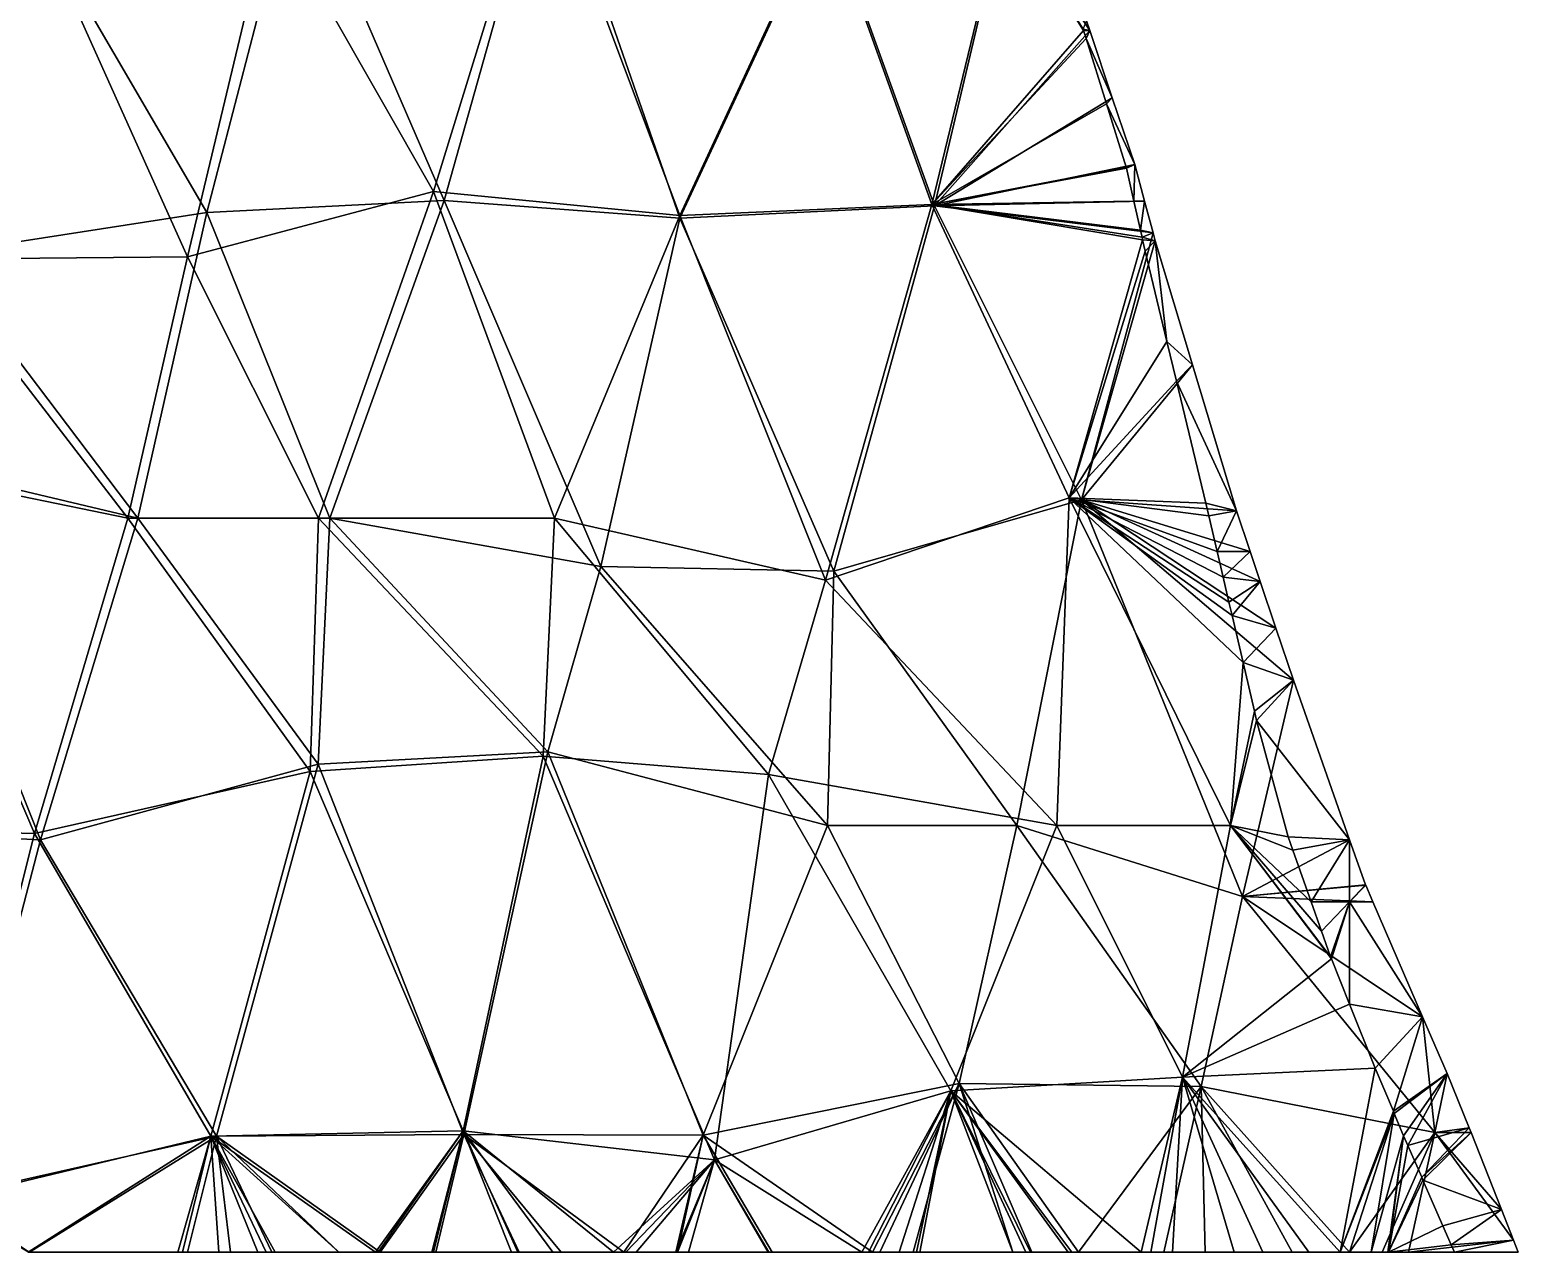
# Model space of a CAD drawing. Extents: x 373697 to 374005, y 6959904 to 6960301.
# Drawn here: x 373875.3 to 374004.9, y 6959904.2 to 6960010.6 of the extents above; entities that cross this region are included whole.
import ezdxf

# ---------------------------------------------------------------- set-up
doc = ezdxf.new("R2010")
doc.units = 0
doc.layers.add('Falla_Este', color=7, linetype='CONTINUOUS')

msp = doc.modelspace()

# ---------------------------------------------------------------- linework, layer by layer
at = {"layer": 'Falla_Este'}
for points in [[(373898.67, 6960025.17, 157.43), (373911.41, 6959995.73, 161.71), (373920.36, 6960027.53, 182.11)], [(373931.93, 6959994.17, 184.19), (373920.36, 6960027.53, 182.11), (373911.41, 6959995.73, 161.71)], [(373931.93, 6959994.17, 184.19), (373944.64, 6960021.51, 208.16), (373920.36, 6960027.53, 182.11)], [(373919.82, 6960026.74, 182.8), (373910.49, 6959996.49, 162.24), (373896.37, 6960021.29, 157.04)], [(373910.49, 6959996.49, 162.24), (373919.82, 6960026.74, 182.8), (373931.95, 6959994.4, 185.23)], [(373919.82, 6960026.74, 182.8), (373944.5, 6960021.51, 208.25), (373931.95, 6959994.4, 185.23)], [(373874.58, 6960022.43, 134.28), (373890.77, 6959994.67, 138.43), (373898.67, 6960025.17, 157.43)], [(373898.67, 6960025.17, 157.43), (373890.77, 6959994.67, 138.43), (373911.41, 6959995.73, 161.71)], [(373867.34, 6959991.04, 113.91), (373890.77, 6959994.67, 138.43), (373874.58, 6960022.43, 134.28)], [(373875.27, 6960021.57, 137.12), (373889.09, 6959990.82, 136.92), (373866.52, 6959990.61, 114.71)], [(373889.09, 6959990.82, 136.92), (373875.27, 6960021.57, 137.12), (373896.37, 6960021.29, 157.04)], [(373896.37, 6960021.29, 157.04), (373910.49, 6959996.49, 162.24), (373889.09, 6959990.82, 136.92)], [(373954.11, 6959995.26, 209.21), (373944.64, 6960021.51, 208.16), (373931.93, 6959994.17, 184.19)], [(373931.95, 6959994.4, 185.23), (373944.5, 6960021.51, 208.25), (373953.87, 6959995.36, 209.66)], [(373960.22, 6960021.51, 227.32), (373953.87, 6959995.36, 209.66), (373944.5, 6960021.51, 208.25)], [(373944.64, 6960021.51, 208.16), (373954.11, 6959995.26, 209.21), (373960.32, 6960021.51, 227.17)], [(373953.87, 6959995.36, 209.66), (373960.22, 6960021.51, 227.32), (373967.09, 6960010.52, 231.52)], [(373967.63, 6960010.51, 231.52), (373960.32, 6960021.51, 227.17), (373954.11, 6959995.26, 209.21)], [(373967.09, 6960010.52, 231.52), (373960.22, 6960021.51, 227.32), (373967.05, 6960010.64, 231.52)], [(373967.35, 6960011.36, 231.52), (373960.32, 6960021.51, 227.17), (373967.63, 6960010.51, 231.52)], [(373967.63, 6960010.51, 231.52), (373967.05, 6960010.64, 231.52), (373967.35, 6960011.36, 231.52)], [(373967.63, 6960010.51, 231.52), (373967.09, 6960010.52, 231.52), (373967.05, 6960010.64, 231.52)], [(373953.87, 6959995.36, 209.66), (373967.09, 6960010.52, 231.52), (373967.31, 6960009.81, 231.52)], [(373953.87, 6959995.36, 209.66), (373967.31, 6960009.81, 231.52), (373969.08, 6960004.14, 231.52)], [(373967.63, 6960010.51, 231.52), (373954.11, 6959995.26, 209.21), (373969.59, 6960004.66, 231.52)], [(373967.63, 6960010.51, 231.52), (373967.31, 6960009.81, 231.52), (373967.09, 6960010.52, 231.52)], [(373969.59, 6960004.66, 231.52), (373967.31, 6960009.81, 231.52), (373967.63, 6960010.51, 231.52)], [(373969.59, 6960004.66, 231.52), (373969.08, 6960004.14, 231.52), (373967.31, 6960009.81, 231.52)], [(373953.87, 6959995.36, 209.66), (373969.08, 6960004.14, 231.52), (373970.8, 6959998.62, 231.52)], [(373969.59, 6960004.66, 231.52), (373954.11, 6959995.26, 209.21), (373971.54, 6959998.84, 231.52)], [(373969.08, 6960004.14, 231.52), (373969.59, 6960004.66, 231.52), (373971.54, 6959998.84, 231.52)], [(373970.8, 6959998.62, 231.52), (373969.08, 6960004.14, 231.52), (373971.54, 6959998.84, 231.52)], [(373953.87, 6959995.36, 209.66), (373970.8, 6959998.62, 231.52), (373970.82, 6959998.54, 231.52)], [(373971.47, 6959995.65, 231.52), (373953.87, 6959995.36, 209.66), (373970.82, 6959998.54, 231.52)], [(373954.11, 6959995.26, 209.21), (373972.4, 6959995.65, 231.52), (373971.54, 6959998.84, 231.52)], [(373971.54, 6959998.84, 231.52), (373970.82, 6959998.54, 231.52), (373970.8, 6959998.62, 231.52)], [(373971.54, 6959998.84, 231.52), (373971.47, 6959995.65, 231.52), (373970.82, 6959998.54, 231.52)], [(373972.4, 6959995.65, 231.52), (373971.47, 6959995.65, 231.52), (373971.54, 6959998.84, 231.52)], [(373910.49, 6959996.49, 162.24), (373900.48, 6959968.06, 139.07), (373889.09, 6959990.82, 136.92)], [(373910.49, 6959996.49, 162.24), (373921.03, 6959968.06, 165.36), (373900.48, 6959968.06, 139.07)], [(373921.03, 6959968.06, 165.36), (373910.49, 6959996.49, 162.24), (373931.95, 6959994.4, 185.23)], [(373890.77, 6959994.67, 138.43), (373901.46, 6959968.06, 138.73), (373911.41, 6959995.73, 161.71)], [(373901.46, 6959968.06, 138.73), (373925.06, 6959963.87, 167.7), (373911.41, 6959995.73, 161.71)], [(373931.93, 6959994.17, 184.19), (373911.41, 6959995.73, 161.71), (373925.06, 6959963.87, 167.7)], [(373945.36, 6959963.46, 190.75), (373954.11, 6959995.26, 209.21), (373931.93, 6959994.17, 184.19)], [(373931.95, 6959994.4, 185.23), (373953.87, 6959995.36, 209.66), (373944.63, 6959962.67, 191.42)], [(373953.87, 6959995.36, 209.66), (373965.83, 6959969.84, 217.35), (373944.63, 6959962.67, 191.42)], [(373945.36, 6959963.46, 190.75), (373966.9, 6959969.66, 216.33), (373954.11, 6959995.26, 209.21)], [(373972.04, 6959993.15, 231.52), (373953.87, 6959995.36, 209.66), (373971.47, 6959995.65, 231.52)], [(373972.18, 6959992.53, 231.52), (373953.87, 6959995.36, 209.66), (373972.04, 6959993.15, 231.52)], [(373972.23, 6959992.3, 231.52), (373953.87, 6959995.36, 209.66), (373972.18, 6959992.53, 231.52)], [(373972.23, 6959992.3, 231.52), (373965.83, 6959969.84, 217.35), (373953.87, 6959995.36, 209.66)], [(373954.11, 6959995.26, 209.21), (373973.14, 6959992.9, 231.52), (373972.4, 6959995.65, 231.52)], [(373954.11, 6959995.26, 209.21), (373966.9, 6959969.66, 216.33), (373973.14, 6959992.9, 231.52)], [(373972.4, 6959995.65, 231.52), (373972.04, 6959993.15, 231.52), (373971.47, 6959995.65, 231.52)], [(373973.14, 6959992.9, 231.52), (373972.04, 6959993.15, 231.52), (373972.4, 6959995.65, 231.52)], [(373867.34, 6959991.04, 113.91), (373884.75, 6959968.06, 120.24), (373890.77, 6959994.67, 138.43)], [(373890.77, 6959994.67, 138.43), (373884.75, 6959968.06, 120.24), (373901.46, 6959968.06, 138.73)], [(373931.95, 6959994.4, 185.23), (373944.63, 6959962.67, 191.42), (373921.03, 6959968.06, 165.36)], [(373925.06, 6959963.87, 167.7), (373945.36, 6959963.46, 190.75), (373931.93, 6959994.17, 184.19)], [(373966.9, 6959969.66, 216.33), (373973.33, 6959992.21, 231.52), (373973.14, 6959992.9, 231.52)], [(373972.18, 6959992.53, 231.52), (373972.04, 6959993.15, 231.52), (373973.14, 6959992.9, 231.52)], [(373973.14, 6959992.9, 231.52), (373973.33, 6959992.21, 231.52), (373972.18, 6959992.53, 231.52)], [(373972.23, 6959992.3, 231.52), (373972.18, 6959992.53, 231.52), (373973.33, 6959992.21, 231.52)], [(373965.83, 6959969.84, 217.35), (373972.23, 6959992.3, 231.52), (373972.45, 6959991.3, 231.52)], [(373974.35, 6959983.45, 231.52), (373965.83, 6959969.84, 217.35), (373972.45, 6959991.3, 231.52)], [(373973.33, 6959992.21, 231.52), (373966.9, 6959969.66, 216.33), (373976.57, 6959981.43, 231.52)], [(373972.45, 6959991.3, 231.52), (373972.23, 6959992.3, 231.52), (373973.33, 6959992.21, 231.52)], [(373972.45, 6959991.3, 231.52), (373973.33, 6959992.21, 231.52), (373974.35, 6959983.45, 231.52)], [(373974.35, 6959983.45, 231.52), (373973.33, 6959992.21, 231.52), (373976.57, 6959981.43, 231.52)], [(373866.52, 6959990.61, 114.71), (373883.88, 6959968.06, 121.47), (373862.13, 6959972.53, 103.34)], [(373863.07, 6959973.21, 102.82), (373884.75, 6959968.06, 120.24), (373867.34, 6959991.04, 113.91)], [(373889.09, 6959990.82, 136.92), (373883.88, 6959968.06, 121.47), (373866.52, 6959990.61, 114.71)], [(373900.48, 6959968.06, 139.07), (373883.88, 6959968.06, 121.47), (373889.09, 6959990.82, 136.92)], [(373975.18, 6959979.99, 231.52), (373965.83, 6959969.84, 217.35), (373974.35, 6959983.45, 231.52)], [(373975.18, 6959979.99, 231.52), (373974.35, 6959983.45, 231.52), (373976.57, 6959981.43, 231.52)], [(373976.57, 6959981.43, 231.52), (373966.9, 6959969.66, 216.33), (373980.39, 6959968.72, 231.52)], [(373975.18, 6959979.99, 231.52), (373976.57, 6959981.43, 231.52), (373980.39, 6959968.72, 231.52)], [(373965.83, 6959969.84, 217.35), (373975.18, 6959979.99, 231.52), (373977.74, 6959969.37, 231.52)], [(373977.74, 6959969.37, 231.52), (373975.18, 6959979.99, 231.52), (373980.39, 6959968.72, 231.52)], [(373876.29, 6959940.08, 104.11), (373863.07, 6959973.21, 102.82), (373854.1, 6959941.15, 83.4)], [(373863.07, 6959973.21, 102.82), (373876.29, 6959940.08, 104.11), (373884.75, 6959968.06, 120.24)], [(373853.74, 6959941.21, 84), (373862.13, 6959972.53, 103.34), (373875.76, 6959940.64, 105.42)], [(373883.88, 6959968.06, 121.47), (373875.76, 6959940.64, 105.42), (373862.13, 6959972.53, 103.34)], [(373965.83, 6959969.84, 217.35), (373964.77, 6959941.33, 207.46), (373944.63, 6959962.67, 191.42)], [(373945.36, 6959963.46, 190.75), (373961.28, 6959941.33, 199.08), (373966.9, 6959969.66, 216.33)], [(373961.28, 6959941.33, 199.08), (373980.92, 6959935.13, 219.1), (373966.9, 6959969.66, 216.33)], [(373964.77, 6959941.33, 207.46), (373965.83, 6959969.84, 217.35), (373979.88, 6959941.33, 226.24)], [(373980.97, 6959955.52, 231.52), (373965.83, 6959969.84, 217.35), (373980.02, 6959959.6, 231.52)], [(373979.88, 6959941.33, 226.24), (373965.83, 6959969.84, 217.35), (373980.97, 6959955.52, 231.52)], [(373980.02, 6959959.6, 231.52), (373965.83, 6959969.84, 217.35), (373979.75, 6959960.75, 231.52)], [(373978, 6959968.28, 231.52), (373965.83, 6959969.84, 217.35), (373977.74, 6959969.37, 231.52)], [(373978.72, 6959965.16, 231.52), (373965.83, 6959969.84, 217.35), (373978, 6959968.28, 231.52)], [(373979.24, 6959962.95, 231.52), (373965.83, 6959969.84, 217.35), (373978.72, 6959965.16, 231.52)], [(373979.75, 6959960.75, 231.52), (373965.83, 6959969.84, 217.35), (373979.24, 6959962.95, 231.52)], [(373983.83, 6959958.49, 231.52), (373966.9, 6959969.66, 216.33), (373985.36, 6959953.96, 231.52)], [(373966.9, 6959969.66, 216.33), (373980.92, 6959935.13, 219.1), (373985.36, 6959953.96, 231.52)], [(373966.9, 6959969.66, 216.33), (373983.83, 6959958.49, 231.52), (373982.46, 6959962.56, 231.52)], [(373980.39, 6959968.72, 231.52), (373966.9, 6959969.66, 216.33), (373981.59, 6959965.16, 231.52)], [(373966.9, 6959969.66, 216.33), (373982.46, 6959962.56, 231.52), (373981.59, 6959965.16, 231.52)], [(373978, 6959968.28, 231.52), (373977.74, 6959969.37, 231.52), (373980.39, 6959968.72, 231.52)], [(373883.88, 6959968.06, 121.47), (373899.76, 6959946.02, 129.9), (373875.76, 6959940.64, 105.42)], [(373876.29, 6959940.08, 104.11), (373900.44, 6959946.66, 129.35), (373884.75, 6959968.06, 120.24)], [(373883.88, 6959968.06, 121.47), (373900.48, 6959968.06, 139.07), (373899.76, 6959946.02, 129.9)], [(373900.44, 6959946.66, 129.35), (373901.46, 6959968.06, 138.73), (373884.75, 6959968.06, 120.24)], [(373900.48, 6959968.06, 139.07), (373920.03, 6959947.36, 155.24), (373899.76, 6959946.02, 129.9)], [(373900.44, 6959946.66, 129.35), (373920.44, 6959947.74, 154.91), (373901.46, 6959968.06, 138.73)], [(373900.48, 6959968.06, 139.07), (373921.03, 6959968.06, 165.36), (373920.03, 6959947.36, 155.24)], [(373920.44, 6959947.74, 154.91), (373925.06, 6959963.87, 167.7), (373901.46, 6959968.06, 138.73)], [(373939.67, 6959945.77, 179.25), (373920.03, 6959947.36, 155.24), (373921.03, 6959968.06, 165.36)], [(373939.67, 6959945.77, 179.25), (373921.03, 6959968.06, 165.36), (373944.63, 6959962.67, 191.42)], [(373980.39, 6959968.72, 231.52), (373978.72, 6959965.16, 231.52), (373978, 6959968.28, 231.52)], [(373981.59, 6959965.16, 231.52), (373978.72, 6959965.16, 231.52), (373980.39, 6959968.72, 231.52)], [(373920.44, 6959947.74, 154.91), (373944.8, 6959941.33, 181.62), (373925.06, 6959963.87, 167.7)], [(373925.06, 6959963.87, 167.7), (373944.8, 6959941.33, 181.62), (373945.36, 6959963.46, 190.75)], [(373981.59, 6959965.16, 231.52), (373979.24, 6959962.95, 231.52), (373978.72, 6959965.16, 231.52)], [(373982.46, 6959962.56, 231.52), (373979.24, 6959962.95, 231.52), (373981.59, 6959965.16, 231.52)], [(373939.67, 6959945.77, 179.25), (373944.63, 6959962.67, 191.42), (373964.77, 6959941.33, 207.46)], [(373961.28, 6959941.33, 199.08), (373945.36, 6959963.46, 190.75), (373944.8, 6959941.33, 181.62)], [(373979.75, 6959960.75, 231.52), (373979.24, 6959962.95, 231.52), (373982.46, 6959962.56, 231.52)], [(373980.02, 6959959.6, 231.52), (373979.75, 6959960.75, 231.52), (373982.46, 6959962.56, 231.52)], [(373983.83, 6959958.49, 231.52), (373980.02, 6959959.6, 231.52), (373982.46, 6959962.56, 231.52)], [(373980.97, 6959955.52, 231.52), (373980.02, 6959959.6, 231.52), (373983.83, 6959958.49, 231.52)], [(373980.97, 6959955.52, 231.52), (373983.83, 6959958.49, 231.52), (373985.36, 6959953.96, 231.52)], [(373979.88, 6959941.33, 226.24), (373980.97, 6959955.52, 231.52), (373981.96, 6959951.28, 231.52)], [(373981.96, 6959951.28, 231.52), (373980.97, 6959955.52, 231.52), (373985.36, 6959953.96, 231.52)], [(373985.36, 6959953.96, 231.52), (373980.92, 6959935.13, 219.1), (373990.25, 6959940.08, 231.52)], [(373982.15, 6959950.46, 231.52), (373981.96, 6959951.28, 231.52), (373985.36, 6959953.96, 231.52)], [(373982.15, 6959950.46, 231.52), (373985.36, 6959953.96, 231.52), (373990.25, 6959940.08, 231.52)], [(373982.15, 6959950.46, 231.52), (373979.88, 6959941.33, 226.24), (373981.96, 6959951.28, 231.52)], [(373979.88, 6959941.33, 226.24), (373982.15, 6959950.46, 231.52), (373984.9, 6959940.34, 231.52)], [(373984.9, 6959940.34, 231.52), (373982.15, 6959950.46, 231.52), (373990.25, 6959940.08, 231.52)], [(373920.03, 6959947.36, 155.24), (373913.09, 6959914.76, 134.19), (373899.76, 6959946.02, 129.9)], [(373900.44, 6959946.66, 129.35), (373913.14, 6959914.43, 133.2), (373920.44, 6959947.74, 154.91)], [(373920.03, 6959947.36, 155.24), (373934.97, 6959912.21, 158.02), (373913.09, 6959914.76, 134.19)], [(373913.14, 6959914.43, 133.2), (373933.98, 6959914.36, 157.08), (373920.44, 6959947.74, 154.91)], [(373939.67, 6959945.77, 179.25), (373934.97, 6959912.21, 158.02), (373920.03, 6959947.36, 155.24)], [(373920.44, 6959947.74, 154.91), (373933.98, 6959914.36, 157.08), (373944.8, 6959941.33, 181.62)], [(373899.76, 6959946.02, 129.9), (373891.12, 6959914.29, 110.94), (373875.76, 6959940.64, 105.42)], [(373876.29, 6959940.08, 104.11), (373891.6, 6959914.29, 110.27), (373900.44, 6959946.66, 129.35)], [(373913.09, 6959914.76, 134.19), (373891.12, 6959914.29, 110.94), (373899.76, 6959946.02, 129.9)], [(373913.14, 6959914.43, 133.2), (373900.44, 6959946.66, 129.35), (373891.6, 6959914.29, 110.27)], [(373939.67, 6959945.77, 179.25), (373955.52, 6959918.24, 183.96), (373934.97, 6959912.21, 158.02)], [(373939.67, 6959945.77, 179.25), (373964.77, 6959941.33, 207.46), (373955.52, 6959918.24, 183.96)], [(373867.73, 6959908.66, 85.17), (373853.74, 6959941.21, 84), (373875.76, 6959940.64, 105.42)], [(373876.29, 6959940.08, 104.11), (373854.1, 6959941.15, 83.4), (373868.15, 6959908.99, 84.87)], [(373875.76, 6959940.64, 105.42), (373891.12, 6959914.29, 110.94), (373867.73, 6959908.66, 85.17)], [(373933.98, 6959914.36, 157.08), (373956.25, 6959918.86, 183.56), (373944.8, 6959941.33, 181.62)], [(373956.25, 6959918.86, 183.56), (373961.28, 6959941.33, 199.08), (373944.8, 6959941.33, 181.62)], [(373964.77, 6959941.33, 207.46), (373975.7, 6959919.41, 209.49), (373955.52, 6959918.24, 183.96)], [(373956.25, 6959918.86, 183.56), (373977.32, 6959918.61, 206.51), (373961.28, 6959941.33, 199.08)], [(373977.32, 6959918.61, 206.51), (373980.92, 6959935.13, 219.1), (373961.28, 6959941.33, 199.08)], [(373979.88, 6959941.33, 226.24), (373975.7, 6959919.41, 209.49), (373964.77, 6959941.33, 207.46)], [(373979.88, 6959941.33, 226.24), (373988.66, 6959929.72, 231.52), (373975.7, 6959919.41, 209.49)], [(373979.88, 6959941.33, 226.24), (373986.91, 6959934.67, 231.52), (373987.81, 6959932.13, 231.52)], [(373979.88, 6959941.33, 226.24), (373985.32, 6959939.17, 231.52), (373986.91, 6959934.67, 231.52)], [(373979.88, 6959941.33, 226.24), (373984.9, 6959940.34, 231.52), (373985.32, 6959939.17, 231.52)], [(373979.88, 6959941.33, 226.24), (373987.81, 6959932.13, 231.52), (373988.6, 6959929.88, 231.52)], [(373979.88, 6959941.33, 226.24), (373988.6, 6959929.88, 231.52), (373988.66, 6959929.72, 231.52)], [(373876.29, 6959940.08, 104.11), (373868.15, 6959908.99, 84.87), (373891.6, 6959914.29, 110.27)], [(373990.25, 6959940.08, 231.52), (373980.92, 6959935.13, 219.1), (373991.63, 6959936.16, 231.52)], [(373985.32, 6959939.17, 231.52), (373984.9, 6959940.34, 231.52), (373990.25, 6959940.08, 231.52)], [(373986.91, 6959934.67, 231.52), (373985.32, 6959939.17, 231.52), (373990.25, 6959940.08, 231.52)], [(373990.25, 6959934.67, 231.52), (373986.91, 6959934.67, 231.52), (373990.25, 6959940.08, 231.52)], [(373990.25, 6959934.67, 231.52), (373990.25, 6959940.08, 231.52), (373991.63, 6959936.16, 231.52)], [(373991.63, 6959936.16, 231.52), (373980.92, 6959935.13, 219.1), (373991.65, 6959936.12, 231.52)], [(373991.65, 6959936.12, 231.52), (373980.92, 6959935.13, 219.1), (373992.27, 6959934.67, 231.52)], [(373990.25, 6959934.67, 231.52), (373991.63, 6959936.16, 231.52), (373991.65, 6959936.12, 231.52)], [(373992.27, 6959934.67, 231.52), (373990.25, 6959934.67, 231.52), (373991.65, 6959936.12, 231.52)], [(373997.66, 6959914.6, 227.83), (373980.92, 6959935.13, 219.1), (373977.32, 6959918.61, 206.51)], [(373992.27, 6959934.67, 231.52), (373980.92, 6959935.13, 219.1), (373996.6, 6959924.68, 231.52)], [(373980.92, 6959935.13, 219.1), (373997.66, 6959914.6, 227.83), (373996.6, 6959924.68, 231.52)], [(373987.81, 6959932.13, 231.52), (373986.91, 6959934.67, 231.52), (373990.25, 6959934.67, 231.52)], [(373990.25, 6959934.67, 231.52), (373988.6, 6959929.88, 231.52), (373987.81, 6959932.13, 231.52)], [(373988.66, 6959929.72, 231.52), (373988.6, 6959929.88, 231.52), (373990.25, 6959934.67, 231.52)], [(373990.25, 6959925.78, 231.52), (373988.66, 6959929.72, 231.52), (373990.25, 6959934.67, 231.52)], [(373990.25, 6959925.78, 231.52), (373990.25, 6959934.67, 231.52), (373996.6, 6959924.68, 231.52)], [(373996.6, 6959924.68, 231.52), (373990.25, 6959934.67, 231.52), (373992.27, 6959934.67, 231.52)], [(373990.25, 6959925.78, 231.52), (373975.7, 6959919.41, 209.49), (373988.66, 6959929.72, 231.52)], [(373990.25, 6959925.78, 231.52), (373992.49, 6959920.21, 231.52), (373975.7, 6959919.41, 209.49)], [(373992.49, 6959920.21, 231.52), (373990.25, 6959925.78, 231.52), (373996.6, 6959924.68, 231.52)], [(373994.06, 6959916.46, 231.52), (373992.49, 6959920.21, 231.52), (373996.6, 6959924.68, 231.52)], [(373994.06, 6959916.46, 231.52), (373996.6, 6959924.68, 231.52), (373998.74, 6959919.75, 231.52)], [(373996.6, 6959924.68, 231.52), (373997.66, 6959914.6, 227.83), (373998.74, 6959919.75, 231.52)], [(373989.43, 6959904.18, 218.99), (373975.7, 6959919.41, 209.49), (373992.49, 6959920.21, 231.52)], [(373989.43, 6959904.18, 218.99), (373992.49, 6959920.21, 231.52), (373994.06, 6959916.46, 231.52)], [(373956.25, 6959918.86, 183.56), (373933.98, 6959914.36, 157.08), (373948.7, 6959904.18, 168.86)], [(373949.34, 6959904.18, 169.57), (373956.25, 6959918.86, 183.56), (373948.7, 6959904.18, 168.86)], [(373956.25, 6959918.86, 183.56), (373949.34, 6959904.18, 169.57), (373952.26, 6959904.18, 172.78)], [(373960.92, 6959904.18, 182.16), (373956.25, 6959918.86, 183.56), (373952.26, 6959904.18, 172.78)], [(373972.09, 6959904.18, 197.14), (373955.52, 6959918.24, 183.96), (373975.7, 6959919.41, 209.49)], [(373962.59, 6959904.18, 183.97), (373956.25, 6959918.86, 183.56), (373960.92, 6959904.18, 182.16)], [(373956.25, 6959918.86, 183.56), (373962.59, 6959904.18, 183.97), (373966.66, 6959904.18, 188.43)], [(373977.32, 6959918.61, 206.51), (373956.25, 6959918.86, 183.56), (373966.66, 6959904.18, 188.43)], [(373974.07, 6959904.18, 196.54), (373977.32, 6959918.61, 206.51), (373966.66, 6959904.18, 188.43)], [(373972.09, 6959904.18, 197.14), (373975.7, 6959919.41, 209.49), (373972.94, 6959904.18, 198.19)], [(373975.7, 6959919.41, 209.49), (373974.83, 6959904.18, 200.54), (373972.94, 6959904.18, 198.19)], [(373977.67, 6959904.18, 200.54), (373977.32, 6959918.61, 206.51), (373974.07, 6959904.18, 196.54)], [(373975.7, 6959919.41, 209.49), (373980.2, 6959904.18, 207.22), (373974.83, 6959904.18, 200.54)], [(373975.7, 6959919.41, 209.49), (373982.7, 6959904.18, 210.33), (373980.2, 6959904.18, 207.22)], [(373982.7, 6959904.18, 210.33), (373975.7, 6959919.41, 209.49), (373986.69, 6959904.18, 215.46)], [(373986.69, 6959904.18, 215.46), (373975.7, 6959919.41, 209.49), (373989.43, 6959904.18, 218.99)], [(373985.25, 6959904.18, 208.96), (373977.32, 6959918.61, 206.51), (373977.67, 6959904.18, 200.54)], [(373990.25, 6959904.18, 214.65), (373977.32, 6959918.61, 206.51), (373985.25, 6959904.18, 208.96)], [(373997.66, 6959914.6, 227.83), (373977.32, 6959918.61, 206.51), (373990.25, 6959904.18, 214.65)], [(373994.14, 6959916.27, 231.52), (373994.06, 6959916.46, 231.52), (373998.74, 6959919.75, 231.52)], [(373994.95, 6959914.31, 231.52), (373994.14, 6959916.27, 231.52), (373998.74, 6959919.75, 231.52)], [(373995.32, 6959913.48, 231.52), (373994.95, 6959914.31, 231.52), (373998.74, 6959919.75, 231.52)], [(373998.74, 6959919.75, 231.52), (374000.67, 6959915.02, 231.52), (373995.32, 6959913.48, 231.52)], [(373997.66, 6959914.6, 227.83), (374000.67, 6959915.02, 231.52), (373998.74, 6959919.75, 231.52)], [(373934.97, 6959912.21, 158.02), (373955.52, 6959918.24, 183.96), (373947.78, 6959904.18, 168.9)], [(373947.78, 6959904.18, 168.9), (373955.52, 6959918.24, 183.96), (373948.37, 6959904.18, 169.57)], [(373948.37, 6959904.18, 169.57), (373955.52, 6959918.24, 183.96), (373948.38, 6959904.18, 169.58)], [(373948.38, 6959904.18, 169.58), (373955.52, 6959918.24, 183.96), (373951.04, 6959904.18, 172.59)], [(373951.04, 6959904.18, 172.59), (373955.52, 6959918.24, 183.96), (373952.53, 6959904.18, 174.27)], [(373952.53, 6959904.18, 174.27), (373955.52, 6959918.24, 183.96), (373952.83, 6959904.18, 174.6)], [(373952.83, 6959904.18, 174.6), (373955.52, 6959918.24, 183.96), (373960.92, 6959904.18, 183.5)], [(373960.92, 6959904.18, 183.5), (373955.52, 6959918.24, 183.96), (373962.05, 6959904.18, 184.74)], [(373962.05, 6959904.18, 184.74), (373955.52, 6959918.24, 183.96), (373962.46, 6959904.18, 185.25)], [(373962.46, 6959904.18, 185.25), (373955.52, 6959918.24, 183.96), (373965.74, 6959904.18, 189.3)], [(373965.74, 6959904.18, 189.3), (373955.52, 6959918.24, 183.96), (373966.06, 6959904.18, 189.7)], [(373966.06, 6959904.18, 189.7), (373955.52, 6959918.24, 183.96), (373972.09, 6959904.18, 197.14)], [(373989.43, 6959904.18, 218.99), (373994.06, 6959916.46, 231.52), (373994.14, 6959916.27, 231.52)], [(373989.43, 6959904.18, 218.99), (373994.14, 6959916.27, 231.52), (373990.25, 6959904.18, 220.03)], [(373990.25, 6959904.18, 220.03), (373994.14, 6959916.27, 231.52), (373992.13, 6959904.18, 222.46)], [(373992.13, 6959904.18, 222.46), (373994.14, 6959916.27, 231.52), (373994.95, 6959914.31, 231.52)], [(373905.44, 6959904.18, 121.94), (373891.12, 6959914.29, 110.94), (373913.09, 6959914.76, 134.19)], [(373913.09, 6959914.76, 134.19), (373905.67, 6959904.18, 122.19), (373905.44, 6959904.18, 121.94)], [(373913.09, 6959914.76, 134.19), (373910.34, 6959904.18, 127.09), (373905.67, 6959904.18, 122.19)], [(373913.09, 6959914.76, 134.19), (373910.5, 6959904.18, 127.26), (373910.34, 6959904.18, 127.09)], [(373910.5, 6959904.18, 127.26), (373913.09, 6959914.76, 134.19), (373917.29, 6959904.18, 134.56)], [(373917.29, 6959904.18, 134.56), (373913.09, 6959914.76, 134.19), (373917.83, 6959904.18, 135.14)], [(373917.83, 6959904.18, 135.14), (373913.09, 6959914.76, 134.19), (373920.87, 6959904.18, 138.59)], [(373920.87, 6959904.18, 138.59), (373913.09, 6959914.76, 134.19), (373926.16, 6959904.18, 144.61)], [(373926.16, 6959904.18, 144.61), (373913.09, 6959914.76, 134.19), (373934.97, 6959912.21, 158.02)], [(373996.53, 6959910.71, 231.52), (373995.32, 6959913.48, 231.52), (374000.67, 6959915.02, 231.52)], [(373996.53, 6959910.71, 231.52), (374000.67, 6959915.02, 231.52), (374000.84, 6959914.6, 231.52)], [(373997.66, 6959914.6, 227.83), (374000.84, 6959914.6, 231.52), (374000.67, 6959915.02, 231.52)], [(373875.2, 6959904.18, 90.82), (373867.73, 6959908.66, 85.17), (373891.12, 6959914.29, 110.94)], [(373891.6, 6959914.29, 110.27), (373868.15, 6959908.99, 84.87), (373875.31, 6959904.18, 90.03)], [(373875.2, 6959904.18, 90.82), (373891.12, 6959914.29, 110.94), (373888.25, 6959904.18, 103.9)], [(373889.09, 6959904.18, 103.7), (373891.6, 6959914.29, 110.27), (373875.31, 6959904.18, 90.03)], [(373888.25, 6959904.18, 103.9), (373891.12, 6959914.29, 110.94), (373888.65, 6959904.18, 104.31)], [(373888.65, 6959904.18, 104.31), (373891.12, 6959914.29, 110.94), (373891.8, 6959904.18, 107.62)], [(373892.82, 6959904.18, 107.62), (373891.6, 6959914.29, 110.27), (373889.09, 6959904.18, 103.7)], [(373895.21, 6959904.18, 111.2), (373891.12, 6959914.29, 110.94), (373895.93, 6959904.18, 111.96)], [(373891.8, 6959904.18, 107.62), (373891.12, 6959914.29, 110.94), (373895.21, 6959904.18, 111.2)], [(373895.93, 6959904.18, 111.96), (373891.12, 6959914.29, 110.94), (373896.71, 6959904.18, 112.78)], [(373896.71, 6959904.18, 112.78), (373891.12, 6959914.29, 110.94), (373902.25, 6959904.18, 118.59)], [(373902.25, 6959904.18, 118.59), (373891.12, 6959914.29, 110.94), (373905.44, 6959904.18, 121.94)], [(373905.84, 6959904.18, 121.4), (373913.14, 6959914.43, 133.2), (373891.6, 6959914.29, 110.27)], [(373891.6, 6959914.29, 110.27), (373892.82, 6959904.18, 107.62), (373896.42, 6959904.18, 111.39)], [(373902.25, 6959904.18, 117.59), (373891.6, 6959914.29, 110.27), (373896.42, 6959904.18, 111.39)], [(373905.84, 6959904.18, 121.4), (373891.6, 6959914.29, 110.27), (373902.25, 6959904.18, 117.59)], [(373913.14, 6959914.43, 133.2), (373905.84, 6959904.18, 121.4), (373910.7, 6959904.18, 126.57)], [(373913.14, 6959914.43, 133.2), (373910.7, 6959904.18, 126.57), (373917.95, 6959904.18, 134.39)], [(373921.61, 6959904.18, 138.59), (373913.14, 6959914.43, 133.2), (373917.95, 6959904.18, 134.39)], [(373927.06, 6959904.18, 144.84), (373913.14, 6959914.43, 133.2), (373921.61, 6959904.18, 138.59)], [(373927.06, 6959904.18, 144.84), (373933.98, 6959914.36, 157.08), (373913.14, 6959914.43, 133.2)], [(373933.98, 6959914.36, 157.08), (373927.06, 6959904.18, 144.84), (373931.58, 6959904.18, 150.03)], [(373931.74, 6959904.18, 150.22), (373933.98, 6959914.36, 157.08), (373931.58, 6959904.18, 150.03)], [(373933.98, 6959914.36, 157.08), (373931.74, 6959904.18, 150.22), (373939.97, 6959904.18, 159.24)], [(373948.7, 6959904.18, 168.86), (373933.98, 6959914.36, 157.08), (373939.97, 6959904.18, 159.24)], [(373997.66, 6959914.6, 227.83), (373990.25, 6959904.18, 214.65), (373993.08, 6959904.18, 217.88)], [(373993.59, 6959904.18, 224.33), (373992.13, 6959904.18, 222.46), (373994.95, 6959914.31, 231.52)], [(373995.38, 6959904.18, 220.49), (373997.66, 6959914.6, 227.83), (373993.08, 6959904.18, 217.88)], [(373993.59, 6959904.18, 224.33), (373994.95, 6959914.31, 231.52), (373993.65, 6959904.18, 224.41)], [(373994.95, 6959914.31, 231.52), (373995.32, 6959913.48, 231.52), (373993.65, 6959904.18, 224.41)], [(373995.32, 6959913.48, 231.52), (373996.53, 6959910.71, 231.52), (373993.65, 6959904.18, 224.41)], [(373997.66, 6959914.6, 227.83), (373995.38, 6959904.18, 220.49), (374004.52, 6959905.22, 231.52)], [(373996.63, 6959910.46, 231.52), (373996.53, 6959910.71, 231.52), (374000.84, 6959914.6, 231.52)], [(373996.63, 6959910.46, 231.52), (374000.84, 6959914.6, 231.52), (374003.47, 6959907.91, 231.52)], [(373997.66, 6959914.6, 227.83), (374003.47, 6959907.91, 231.52), (374000.84, 6959914.6, 231.52)], [(374003.47, 6959907.91, 231.52), (373997.66, 6959914.6, 227.83), (374004.52, 6959905.22, 231.52)], [(373926.16, 6959904.18, 144.61), (373934.97, 6959912.21, 158.02), (373927.24, 6959904.18, 145.85)], [(373927.24, 6959904.18, 145.85), (373934.97, 6959912.21, 158.02), (373928.14, 6959904.18, 146.87)], [(373934.97, 6959912.21, 158.02), (373931.58, 6959904.18, 150.79), (373928.14, 6959904.18, 146.87)], [(373934.97, 6959912.21, 158.02), (373931.74, 6959904.18, 150.96), (373931.58, 6959904.18, 150.79)], [(373934.97, 6959912.21, 158.02), (373932.7, 6959904.18, 152.06), (373931.74, 6959904.18, 150.96)], [(373934.97, 6959912.21, 158.02), (373939.62, 6959904.18, 159.67), (373932.7, 6959904.18, 152.06)], [(373934.97, 6959912.21, 158.02), (373939.69, 6959904.18, 159.76), (373939.62, 6959904.18, 159.67)], [(373939.69, 6959904.18, 159.76), (373934.97, 6959912.21, 158.02), (373947.78, 6959904.18, 168.9)], [(373996.53, 6959910.71, 231.52), (373996.63, 6959910.46, 231.52), (373993.65, 6959904.18, 224.41)], [(373996.63, 6959910.46, 231.52), (373998.37, 6959906.48, 231.52), (373993.65, 6959904.18, 224.41)], [(373998.37, 6959906.48, 231.52), (373996.63, 6959910.46, 231.52), (374003.47, 6959907.91, 231.52)], [(374003.47, 6959907.91, 231.52), (373999.09, 6959904.83, 231.52), (373998.37, 6959906.48, 231.52)], [(374004.52, 6959905.22, 231.52), (373999.09, 6959904.83, 231.52), (374003.47, 6959907.91, 231.52)], [(373998.37, 6959906.48, 231.52), (373999.09, 6959904.83, 231.52), (373993.65, 6959904.18, 224.41)], [(373993.65, 6959904.18, 224.41), (373999.09, 6959904.83, 231.52), (373999.37, 6959904.18, 231.52)], [(374004.52, 6959905.22, 231.52), (373995.38, 6959904.18, 220.49), (374004.93, 6959904.18, 231.52)], [(373999.37, 6959904.18, 231.52), (373999.09, 6959904.83, 231.52), (374004.52, 6959905.22, 231.52)], [(374004.93, 6959904.18, 231.52), (373999.37, 6959904.18, 231.52), (374004.52, 6959905.22, 231.52)], [(373875.2, 6959904.18, 90.82), (373888.25, 6959904.18, 103.9), (373889.09, 6959904.18, 103.7)], [(373875.31, 6959904.18, 90.03), (373875.2, 6959904.18, 90.82), (373889.09, 6959904.18, 103.7)], [(373889.09, 6959904.18, 103.7), (373888.25, 6959904.18, 103.9), (373888.65, 6959904.18, 104.31)], [(373889.09, 6959904.18, 103.7), (373888.65, 6959904.18, 104.31), (373891.8, 6959904.18, 107.62)], [(373889.09, 6959904.18, 103.7), (373891.8, 6959904.18, 107.62), (373892.82, 6959904.18, 107.62)], [(373892.82, 6959904.18, 107.62), (373891.8, 6959904.18, 107.62), (373895.21, 6959904.18, 111.2)], [(373895.21, 6959904.18, 111.2), (373896.42, 6959904.18, 111.39), (373892.82, 6959904.18, 107.62)], [(373895.21, 6959904.18, 111.2), (373895.93, 6959904.18, 111.96), (373896.42, 6959904.18, 111.39)], [(373895.93, 6959904.18, 111.96), (373896.71, 6959904.18, 112.78), (373896.42, 6959904.18, 111.39)], [(373896.42, 6959904.18, 111.39), (373896.71, 6959904.18, 112.78), (373902.25, 6959904.18, 117.59)], [(373896.71, 6959904.18, 112.78), (373902.25, 6959904.18, 118.59), (373902.25, 6959904.18, 117.59)], [(373902.25, 6959904.18, 118.59), (373905.44, 6959904.18, 121.94), (373905.84, 6959904.18, 121.4)], [(373902.25, 6959904.18, 117.59), (373902.25, 6959904.18, 118.59), (373905.84, 6959904.18, 121.4)], [(373905.44, 6959904.18, 121.94), (373905.67, 6959904.18, 122.19), (373905.84, 6959904.18, 121.4)], [(373905.67, 6959904.18, 122.19), (373910.34, 6959904.18, 127.09), (373910.7, 6959904.18, 126.57)], [(373905.84, 6959904.18, 121.4), (373905.67, 6959904.18, 122.19), (373910.7, 6959904.18, 126.57)], [(373910.7, 6959904.18, 126.57), (373910.34, 6959904.18, 127.09), (373910.5, 6959904.18, 127.26)], [(373910.5, 6959904.18, 127.26), (373917.95, 6959904.18, 134.39), (373910.7, 6959904.18, 126.57)], [(373910.5, 6959904.18, 127.26), (373917.29, 6959904.18, 134.56), (373917.95, 6959904.18, 134.39)], [(373917.95, 6959904.18, 134.39), (373917.29, 6959904.18, 134.56), (373917.83, 6959904.18, 135.14)], [(373917.83, 6959904.18, 135.14), (373920.87, 6959904.18, 138.59), (373917.95, 6959904.18, 134.39)], [(373920.87, 6959904.18, 138.59), (373921.61, 6959904.18, 138.59), (373917.95, 6959904.18, 134.39)], [(373921.61, 6959904.18, 138.59), (373920.87, 6959904.18, 138.59), (373926.16, 6959904.18, 144.61)], [(373921.61, 6959904.18, 138.59), (373926.16, 6959904.18, 144.61), (373927.06, 6959904.18, 144.84)], [(373926.16, 6959904.18, 144.61), (373927.24, 6959904.18, 145.85), (373927.06, 6959904.18, 144.84)], [(373927.06, 6959904.18, 144.84), (373927.24, 6959904.18, 145.85), (373928.14, 6959904.18, 146.87)], [(373927.06, 6959904.18, 144.84), (373928.14, 6959904.18, 146.87), (373931.58, 6959904.18, 150.03)], [(373928.14, 6959904.18, 146.87), (373931.58, 6959904.18, 150.79), (373931.58, 6959904.18, 150.03)], [(373931.58, 6959904.18, 150.79), (373931.74, 6959904.18, 150.96), (373931.74, 6959904.18, 150.22)], [(373931.58, 6959904.18, 150.03), (373931.58, 6959904.18, 150.79), (373931.74, 6959904.18, 150.22)], [(373931.74, 6959904.18, 150.22), (373931.74, 6959904.18, 150.96), (373932.7, 6959904.18, 152.06)], [(373932.7, 6959904.18, 152.06), (373939.97, 6959904.18, 159.24), (373931.74, 6959904.18, 150.22)], [(373932.7, 6959904.18, 152.06), (373939.62, 6959904.18, 159.67), (373939.97, 6959904.18, 159.24)], [(373939.97, 6959904.18, 159.24), (373939.62, 6959904.18, 159.67), (373939.69, 6959904.18, 159.76)], [(373939.69, 6959904.18, 159.76), (373947.78, 6959904.18, 168.9), (373939.97, 6959904.18, 159.24)], [(373939.97, 6959904.18, 159.24), (373947.78, 6959904.18, 168.9), (373948.7, 6959904.18, 168.86)], [(373948.7, 6959904.18, 168.86), (373947.78, 6959904.18, 168.9), (373948.37, 6959904.18, 169.57)], [(373948.37, 6959904.18, 169.57), (373949.34, 6959904.18, 169.57), (373948.7, 6959904.18, 168.86)], [(373949.34, 6959904.18, 169.57), (373948.37, 6959904.18, 169.57), (373948.38, 6959904.18, 169.58)], [(373949.34, 6959904.18, 169.57), (373948.38, 6959904.18, 169.58), (373951.04, 6959904.18, 172.59)], [(373949.34, 6959904.18, 169.57), (373951.04, 6959904.18, 172.59), (373952.26, 6959904.18, 172.78)], [(373951.04, 6959904.18, 172.59), (373952.53, 6959904.18, 174.27), (373952.26, 6959904.18, 172.78)], [(373952.53, 6959904.18, 174.27), (373952.83, 6959904.18, 174.6), (373952.26, 6959904.18, 172.78)], [(373952.26, 6959904.18, 172.78), (373952.83, 6959904.18, 174.6), (373960.92, 6959904.18, 182.16)], [(373952.83, 6959904.18, 174.6), (373960.92, 6959904.18, 183.5), (373960.92, 6959904.18, 182.16)], [(373960.92, 6959904.18, 183.5), (373962.05, 6959904.18, 184.74), (373962.59, 6959904.18, 183.97)], [(373960.92, 6959904.18, 182.16), (373960.92, 6959904.18, 183.5), (373962.59, 6959904.18, 183.97)], [(373962.05, 6959904.18, 184.74), (373962.46, 6959904.18, 185.25), (373962.59, 6959904.18, 183.97)], [(373962.46, 6959904.18, 185.25), (373965.74, 6959904.18, 189.3), (373966.66, 6959904.18, 188.43)], [(373962.59, 6959904.18, 183.97), (373962.46, 6959904.18, 185.25), (373966.66, 6959904.18, 188.43)], [(373965.74, 6959904.18, 189.3), (373966.06, 6959904.18, 189.7), (373966.66, 6959904.18, 188.43)], [(373966.06, 6959904.18, 189.7), (373972.09, 6959904.18, 197.14), (373974.07, 6959904.18, 196.54)], [(373966.66, 6959904.18, 188.43), (373966.06, 6959904.18, 189.7), (373974.07, 6959904.18, 196.54)], [(373974.07, 6959904.18, 196.54), (373972.09, 6959904.18, 197.14), (373972.94, 6959904.18, 198.19)], [(373972.94, 6959904.18, 198.19), (373974.83, 6959904.18, 200.54), (373974.07, 6959904.18, 196.54)], [(373974.83, 6959904.18, 200.54), (373977.67, 6959904.18, 200.54), (373974.07, 6959904.18, 196.54)], [(373977.67, 6959904.18, 200.54), (373974.83, 6959904.18, 200.54), (373980.2, 6959904.18, 207.22)], [(373980.2, 6959904.18, 207.22), (373985.25, 6959904.18, 208.96), (373977.67, 6959904.18, 200.54)], [(373980.2, 6959904.18, 207.22), (373982.7, 6959904.18, 210.33), (373985.25, 6959904.18, 208.96)], [(373982.7, 6959904.18, 210.33), (373986.69, 6959904.18, 215.46), (373985.25, 6959904.18, 208.96)], [(373985.25, 6959904.18, 208.96), (373986.69, 6959904.18, 215.46), (373990.25, 6959904.18, 214.65)], [(373986.69, 6959904.18, 215.46), (373989.43, 6959904.18, 218.99), (373990.25, 6959904.18, 214.65)], [(373989.43, 6959904.18, 218.99), (373990.25, 6959904.18, 220.03), (373990.25, 6959904.18, 214.65)], [(373990.25, 6959904.18, 220.03), (373992.13, 6959904.18, 222.46), (373993.08, 6959904.18, 217.88)], [(373990.25, 6959904.18, 214.65), (373990.25, 6959904.18, 220.03), (373993.08, 6959904.18, 217.88)], [(373992.13, 6959904.18, 222.46), (373993.59, 6959904.18, 224.33), (373995.38, 6959904.18, 220.49)], [(373993.08, 6959904.18, 217.88), (373992.13, 6959904.18, 222.46), (373995.38, 6959904.18, 220.49)], [(373995.38, 6959904.18, 220.49), (373993.59, 6959904.18, 224.33), (373993.65, 6959904.18, 224.41)], [(373995.38, 6959904.18, 220.49), (373993.65, 6959904.18, 224.41), (373999.37, 6959904.18, 231.52)], [(373995.38, 6959904.18, 220.49), (373999.37, 6959904.18, 231.52), (374004.93, 6959904.18, 231.52)]]:
    msp.add_3dface(points, dxfattribs=at)

doc.saveas('drawing.dxf')
